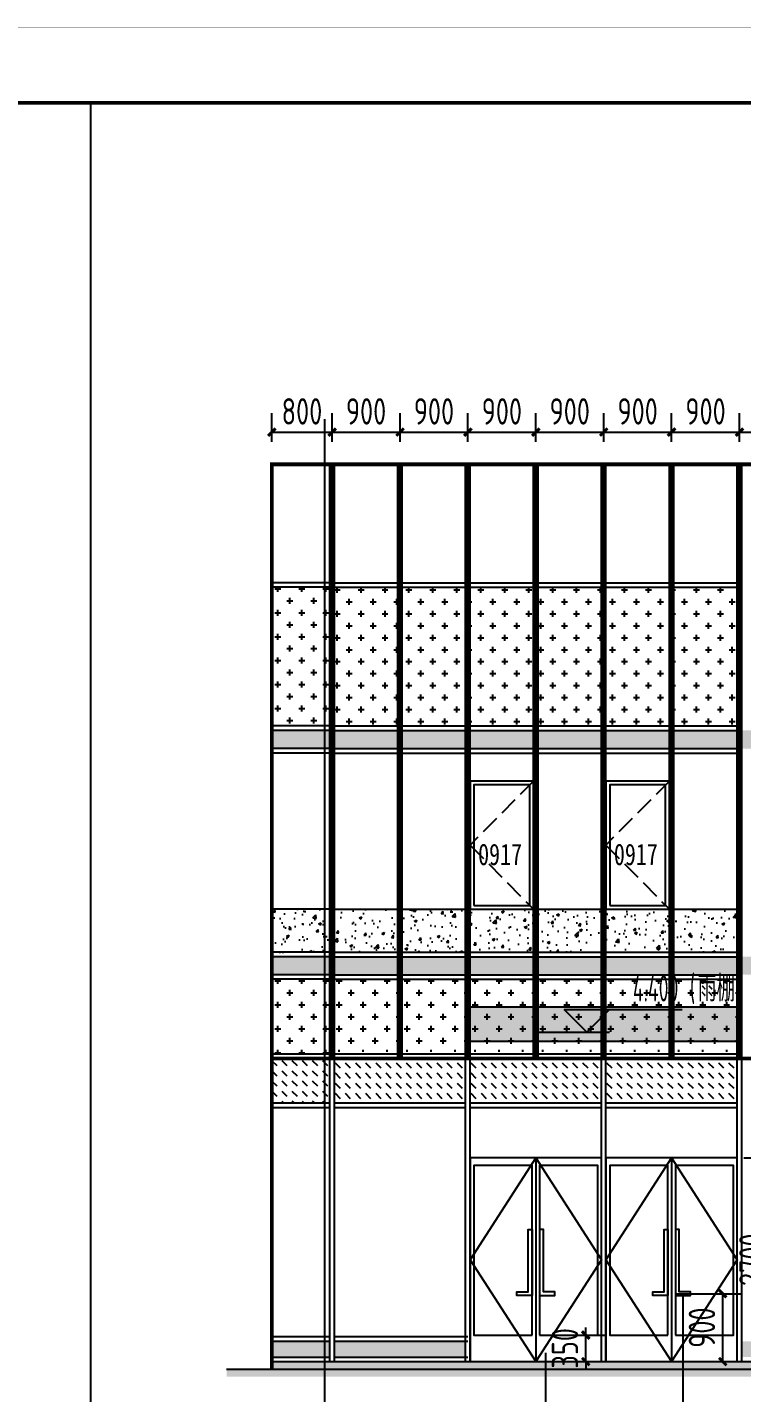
# Model space of a CAD drawing. Extents: x -280168 to 205214, y -148835 to -64913.
# Drawn here: x -248301 to -238832, y -107539 to -89430 of the extents above; entities that cross this region are included whole.
import ezdxf

# ---------------------------------------------------------------- set-up
doc = ezdxf.new("R2010")
doc.units = 0
doc.header["$LTSCALE"] = 1000
doc.header["$MEASUREMENT"] = 0
doc.linetypes.add('DASH', pattern=[0.35, 0.25, -0.1])
for name, color, linetype in [('01-标注_尺寸', 124, 'Continuous'), ('01-标注_标高', 200, 'Continuous'), ('01-标注_符号', 200, 'Continuous'), ('02-TEXT_标注', 130, 'Continuous'), ('05-填充_156', 156, 'Continuous'), ('05-填充_18', 18, 'Continuous'), ('05-填充_天正', 14, 'Continuous'), ('A-0-图名图例', 2, 'Continuous'), ('A-C_玻璃幕墙', 140, 'Continuous'), ('A-C_窗', 140, 'Continuous'), ('A-C_门', 150, 'Continuous'), ('D-铝板', 181, 'Continuous'), ('E-立面轮廓', 241, 'Continuous')]:
    doc.layers.add(name, color=color, linetype=linetype)
doc.layers.add('04-不打印_辅助线', color=165, linetype='Continuous', plot=False)
doc.styles.add('_TCH_DIM', font='ros1.shx', dxfattribs={"width": 0.75, "bigfont": 'jd.shx'})
doc.styles.add('_TCH_DIM_T3', font='ros1.shx', dxfattribs={"width": 0.85, "bigfont": 'jd.shx'})
doc.styles.get("Standard").update_dxf_attribs({"font": 'STXIHEI_0.TTF', "width": 0.75})
doc.dimstyles.new('_TCH_ARCH&&100', dxfattribs={"dimtxt": 350, "dimasz": 100, "dimexe": 250, "dimexo": 300, "dimgap": 100, "dimtad": 1, "dimdec": 0, "dimzin": 0, "dimdsep": 46, "dimtxsty": '_TCH_DIM_T3', "dimblk": 'ARCHTICK', "dimcen": 0.09, "dimclrt": 7, "dimazin": 2, "dimtfac": 1, "dimtdec": 0, "dimtix": 1, "dimtmove": 2, "dimatfit": 3, "dimfxl": 0, "dimtolj": 1, "dimtzin": 0, "dimarcsym": 0})

# ---------------------------------------------------------------- blocks, each defined once
blk = doc.blocks.new('*U451')
at = {"layer": '05-填充_18', "const_width": 210}
blk.add_lwpolyline([(-870, 0), (870, 0)], dxfattribs=at)
blk = doc.blocks.new('*U452')
at = {"color": 0, "linetype": 'ByBlock', "lineweight": -2, "transparency": 16777216}
for p in [(-14400, 0), (-12600, 0), (-10800, 0), (-9000, 0), (-7200, 0), (-5400, 0), (-3600, 0), (-1800, 0), (0, 0)]:
    blk.add_blockref('*U451', p, dxfattribs=at)
blk = doc.blocks.new('*U467')
at = {"layer": '05-填充_18', "const_width": 240}
blk.add_lwpolyline([(-420, 0), (420, 0)], dxfattribs=at)
blk = doc.blocks.new('*U468')
at = {"layer": '05-填充_18', "color": 0, "linetype": 'ByBlock', "lineweight": -2, "transparency": 16777216}
for p in [(0, 0), (900, 0), (1800, 0), (2700, 0), (3600, 0), (4500, 0), (5400, 0)]:
    blk.add_blockref('*U467', p, dxfattribs=at)
blk = doc.blocks.new('*U479')
at = {"layer": '05-填充_18', "const_width": 240}
blk.add_lwpolyline([(-420, 0), (420, 0)], dxfattribs=at)
blk = doc.blocks.new('*U480')
at = {"layer": '05-填充_18', "color": 0, "linetype": 'ByBlock', "lineweight": -2, "transparency": 16777216}
for p in [(0, 0), (900, 0), (1800, 0), (2700, 0), (3600, 0), (4500, 0), (5400, 0)]:
    blk.add_blockref('*U479', p, dxfattribs=at)
blk = doc.blocks.new('*U453')
at = {"layer": 'A-C_玻璃幕墙'}
for p, q in [((-30, -2025), (-30, 1995)), ((30, -2025), (30, 1995))]:
    blk.add_line(p, q, dxfattribs=at)
blk = doc.blocks.new('*U454')
at = {"layer": 'A-C_玻璃幕墙', "color": 0, "linetype": 'ByBlock', "lineweight": -2, "transparency": 16777216}
for p in [(-21600, 0), (-19800, 0), (-18000, 0), (-16200, 0)]:
    blk.add_blockref('*U453', p, dxfattribs=at)
blk = doc.blocks.new('*U459')
at = {"layer": 'A-C_玻璃幕墙'}
for p, q in [((-870, 30), (870, 30)), ((-870, -30), (870, -30))]:
    blk.add_line(p, q, dxfattribs=at)
blk = doc.blocks.new('*U460')
at = {"layer": 'A-C_玻璃幕墙', "color": 0, "linetype": 'ByBlock', "lineweight": -2, "transparency": 16777216}
for p in [(-19800, 0), (-18000, 0), (-16200, 0)]:
    blk.add_blockref('*U459', p, dxfattribs=at)
blk = doc.blocks.new('*U463')
at = {"layer": 'A-C_玻璃幕墙'}
for p, q in [((-420, 30), (420, 30)), ((-420, -30), (420, -30))]:
    blk.add_line(p, q, dxfattribs=at)
blk = doc.blocks.new('*U464')
at = {"layer": 'A-C_玻璃幕墙', "color": 0, "linetype": 'ByBlock', "lineweight": -2, "transparency": 16777216}
for p in [(0, 0), (900, 0), (1800, 0), (2700, 0), (3600, 0), (4500, 0)]:
    blk.add_blockref('*U463', p, dxfattribs=at)
blk = doc.blocks.new('*U469')
at = {"layer": 'A-C_玻璃幕墙'}
for p, q in [((-420, 30), (420, 30)), ((-420, -30), (420, -30))]:
    blk.add_line(p, q, dxfattribs=at)
blk = doc.blocks.new('*U470')
at = {"layer": 'A-C_玻璃幕墙', "color": 0, "linetype": 'ByBlock', "lineweight": -2, "transparency": 16777216}
for p in [(0, 0), (900, 0), (1800, 0), (2700, 0), (3600, 0), (4500, 0)]:
    blk.add_blockref('*U469', p, dxfattribs=at)
blk = doc.blocks.new('*U471')
at = {"layer": 'A-C_玻璃幕墙'}
blk.add_line((-420, 0), (420, 0), dxfattribs=at)
blk = doc.blocks.new('*U472')
at = {"layer": 'A-C_玻璃幕墙', "color": 0, "linetype": 'ByBlock', "lineweight": -2, "transparency": 16777216}
for p in [(0, 0), (900, 0), (1800, 0), (2700, 0), (3600, 0), (4500, 0)]:
    blk.add_blockref('*U471', p, dxfattribs=at)
blk = doc.blocks.new('*U473')
at = {"layer": 'A-C_玻璃幕墙'}
for p, q in [((-420, 30), (420, 30)), ((-420, -30), (420, -30))]:
    blk.add_line(p, q, dxfattribs=at)
blk = doc.blocks.new('*U474')
at = {"layer": 'A-C_玻璃幕墙', "color": 0, "linetype": 'ByBlock', "lineweight": -2, "transparency": 16777216}
for p in [(0, 0), (900, 0), (1800, 0), (2700, 0), (3600, 0), (4500, 0)]:
    blk.add_blockref('*U473', p, dxfattribs=at)
blk = doc.blocks.new('*U475')
at = {"layer": 'A-C_玻璃幕墙'}
for p, q in [((-420, 30), (420, 30)), ((-420, -30), (420, -30))]:
    blk.add_line(p, q, dxfattribs=at)
blk = doc.blocks.new('*U476')
at = {"layer": 'A-C_玻璃幕墙', "color": 0, "linetype": 'ByBlock', "lineweight": -2, "transparency": 16777216}
for p in [(0, 0), (900, 0), (1800, 0), (2700, 0), (3600, 0), (4500, 0)]:
    blk.add_blockref('*U475', p, dxfattribs=at)
blk = doc.blocks.new('*U477')
at = {"layer": 'A-C_玻璃幕墙'}
for p, q in [((-420, 30), (420, 30)), ((-420, -30), (420, -30))]:
    blk.add_line(p, q, dxfattribs=at)
blk = doc.blocks.new('*U478')
at = {"layer": 'A-C_玻璃幕墙', "color": 0, "linetype": 'ByBlock', "lineweight": -2, "transparency": 16777216}
for p in [(0, 0), (900, 0), (1800, 0), (2700, 0), (3600, 0), (4500, 0)]:
    blk.add_blockref('*U477', p, dxfattribs=at)
blk = doc.blocks.new('*U461')
at = {"layer": '05-填充_18', "const_width": 60}
blk.add_lwpolyline([(0, -2025), (0, 5855)], dxfattribs=at)
at = {"layer": 'D-铝板'}
for p, q in [((-30, -2025), (-30, 5855)), ((30, -2025), (30, 5855))]:
    blk.add_line(p, q, dxfattribs=at)
blk = doc.blocks.new('*U462')
at = {"layer": 'D-铝板', "color": 0, "linetype": 'ByBlock', "lineweight": -2, "transparency": 16777216}
for p in [(0, 0), (900, 0), (1800, 0), (2700, 0), (3600, 0), (4500, 0), (5400, 0)]:
    blk.add_blockref('*U461', p, dxfattribs=at)
blk = doc.blocks.new('*U465')
at = {"layer": '05-填充_天正'}
h = blk.add_hatch(dxfattribs=at)
h.set_pattern_fill('AR-CONC', color=256, scale=200)
h.set_pattern_definition([(50, (-156128.72, 161537.9), (364.36934, -31.87817), [38.1, -419.1]), (355, (-156128.72, 161537.9), (-70.48565, 382.1133), [30.48, -335.28]), (100.451, (-156098.36, 161535.23), (293.885, 350.2334), [32.38, -356.18]), (46.1842, (-156128.7, 161639.5), (542.1581, -84.0847), [57.15, -628.65]), (96.6356, (-156083.54, 161632.5), (474.8085, 494.8511), [48.57, -534.27]), (351.184, (-156128.7, 161639.5), (474.8092, 494.8502), [45.72, -502.92]), (21, (-156077.92, 161614.1), (303.22976, -204.53104), [38.1, -419.1]), (326, (-156077.92, 161614.1), (123.60406, 368.37593), [30.48, -335.28]), (71.4514, (-156052.65, 161597.04), (426.833, 163.8457), [32.38, -356.18]), (37.5, (-156128.72, 161537.89), (6.17721, 169.11008), [0, -331.216, 0, -340.36, 0, -336.55]), (7.5, (-156128.72, 161537.89), (133.63933, 200.36115), [0, -194.056, 0, -323.596, 0, -128.27]), (327.5, (-156242, 161537.89), (271.18119, -11.45749), [0, -127, 0, -396.24, 0, -525.78]), (317.5, (-156292.8, 161537.89), (296.25836, 50.85298), [0, -165.1, 0, -263.144, 0, -373.38])])
h.paths.add_polyline_path([(-420, 285), (420, 285), (420, -285), (-420, -285)])
blk = doc.blocks.new('*U466')
at = {"color": 0, "linetype": 'ByBlock', "lineweight": -2, "transparency": 16777216}
for p in [(0, 0), (900, 0), (1800, 0), (2700, 0), (3600, 0), (4500, 0)]:
    blk.add_blockref('*U465', p, dxfattribs=at)
blk = doc.blocks.new('*U481')
at = {"layer": 'A-C_玻璃幕墙'}
for p, q in [((-420, 30), (420, 30)), ((-420, -30), (420, -30))]:
    blk.add_line(p, q, dxfattribs=at)
blk = doc.blocks.new('*U482')
at = {"layer": 'A-C_玻璃幕墙', "color": 0, "linetype": 'ByBlock', "lineweight": -2, "transparency": 16777216}
for p in [(0, 0), (900, 0), (1800, 0), (2700, 0), (3600, 0), (4500, 0)]:
    blk.add_blockref('*U481', p, dxfattribs=at)
blk = doc.blocks.new('*U483')
at = {"layer": '05-填充_156'}
h = blk.add_hatch(dxfattribs=at)
h.set_pattern_fill('CROSS', color=136, scale=100)
h.set_pattern_definition([(0, (-156128.72, 157902.89), (158.75, 158.75), [79.375, -238.125]), (90, (-156089.03, 157863.2), (-158.75, 158.75), [79.375, -238.125])])
h.paths.add_polyline_path([(-420, 920), (420, 920), (420, -920), (-420, -920)])
blk = doc.blocks.new('*U484')
at = {"color": 0, "linetype": 'ByBlock', "lineweight": -2, "transparency": 16777216}
for p in [(0, 0), (900, 0), (1800, 0), (2700, 0), (3600, 0), (4500, 0)]:
    blk.add_blockref('*U483', p, dxfattribs=at)
blk = doc.blocks.new('A$C63224D34')
for points in [[(-10, -2075), (830, -2075), (830, -375), (-10, -375)], [(40, -2025), (780, -2025), (780, -425), (40, -425)]]:
    blk.add_lwpolyline(points, close=True)
at = {"linetype": 'DASH'}
blk.add_lwpolyline([(830, -375), (-10, -1225), (830, -2075)], dxfattribs=at)
at = {"layer": '04-不打印_辅助线', "width": 0.75}
blk.add_text('0917', height=285.4, dxfattribs=at).set_placement((95, -1491))
blk = doc.blocks.new('图框-A1')
for points, const_width in [([(0, 0), (841, 0), (841, 594), (0, 594)], 0.05), ([(766, 584), (25, 584), (25, 10), (766, 10)], 0.5)]:
    blk.add_lwpolyline(points, close=True, dxfattribs=dict(const_width=const_width))
blk = doc.blocks.new('A$C58EF75E21')
at = {"layer": '05-填充_18'}
h = blk.add_hatch(color=256, dxfattribs=at)
h.dxf.hatch_style = 1
h.paths.add_polyline_path([(0, -100), (3660, -100), (3660, 350), (0, 350)])
blk.add_lwpolyline([(0, -100), (3660, -100), (3660, 350), (0, 350)], close=True)
blk = doc.blocks.new('mmmm2')
for points in [[(-1740, 0), (0, 0), (0, 2700), (-1740, 2700)], [(-920, 350), (-920, 2600), (-1690, 2600), (-1690, 350)], [(-820, 350), (-50, 350), (-50, 2600), (-820, 2600)], [(-920, 875), (-1120, 875), (-1120, 925), (-970, 925), (-970, 1750), (-920, 1750)], [(-820, 875), (-620, 875), (-620, 925), (-770, 925), (-770, 1750), (-820, 1750)]]:
    blk.add_lwpolyline(points, close=True)
for points in [[(-870, 2700), (-1740, 1350), (-870, 0)], [(-870, 2700), (-870, 0)], [(-870, 2700), (0, 1350), (-870, 0)]]:
    blk.add_lwpolyline(points)
blk = doc.blocks.new('X-门窗表说明参照')
at = {"layer": 'Defpoints', "color": 165}
blk.add_lwpolyline([(0, 57400), (30200, 57400), (30200, 0), (0, 0)], close=True, dxfattribs=at)
blk = doc.blocks.new('X-门窗表说明-70')
blk.add_blockref('X-门窗表说明参照', (0, 0))
blk = doc.blocks.new('_ArchTick')
at = {"color": 0, "linetype": 'ByBlock', "const_width": 0.4}
blk.add_lwpolyline([(-0.5, -0.5), (0.5, 0.5)], dxfattribs=at)
blk = doc.blocks.new('*D1285')
at = {"layer": '01-标注_尺寸', "color": 0, "lineweight": -2, "transparency": 16777216}
for p, q in [((-238805, -104426), (-238165, -104426)), ((-238415, -107126), (-238415, -104426)), ((-238805, -107126), (-238165, -107126))]:
    blk.add_line(p, q, dxfattribs=at)
at = {"layer": 'Defpoints', "color": 0, "transparency": 16777216}
for p in [(-239105, -104426), (-238415, -104426), (-239105, -107126)]:
    blk.add_point(p, dxfattribs=at)
at = {"layer": '01-标注_尺寸', "color": 0, "lineweight": -2, "transparency": 16777216, "xscale": 100, "yscale": 100, "zscale": 100}
for p, rotation in [((-238415, -104426), 90), ((-238415, -107126), 270)]:
    blk.add_blockref('_ArchTick', p, dxfattribs=dict(at, rotation=rotation))
at = {"layer": '01-标注_尺寸', "color": 7, "transparency": 16777216, "insert": (-238690, -105776), "char_height": 350, "attachment_point": 5, "rotation": 90, "style": '_TCH_DIM_T3'}
blk.add_mtext('\\A1;2700', dxfattribs=at)
blk = doc.blocks.new('*D1366')
at = {"layer": '01-标注_尺寸', "color": 0, "lineweight": -2, "transparency": 16777216}
for p, q in [((-241211, -106776), (-240650, -106776)), ((-240900, -106776), (-240900, -106676)), ((-240900, -107126), (-240900, -106776)), ((-241211, -107126), (-240650, -107126)), ((-240900, -107126), (-240900, -107226))]:
    blk.add_line(p, q, dxfattribs=at)
at = {"layer": 'Defpoints', "color": 0, "transparency": 16777216}
for p in [(-241511, -106776), (-240900, -106776), (-241511, -107126)]:
    blk.add_point(p, dxfattribs=at)
at = {"layer": '01-标注_尺寸', "color": 0, "lineweight": -2, "transparency": 16777216, "xscale": 100, "yscale": 100, "zscale": 100}
for p, rotation in [((-240900, -106776), 270), ((-240900, -107126), 90)]:
    blk.add_blockref('_ArchTick', p, dxfattribs=dict(at, rotation=rotation))
at = {"layer": '01-标注_尺寸', "color": 7, "transparency": 16777216, "insert": (-241175, -106951), "char_height": 350, "attachment_point": 5, "rotation": 90, "style": '_TCH_DIM_T3'}
blk.add_mtext('\\A1;350', dxfattribs=at)
blk = doc.blocks.new('*D1367')
at = {"layer": '01-标注_尺寸', "color": 0, "lineweight": -2, "transparency": 16777216}
for p, q in [((-239711, -106226), (-238834, -106226)), ((-239084, -107126), (-239084, -106226)), ((-239711, -107126), (-238834, -107126))]:
    blk.add_line(p, q, dxfattribs=at)
at = {"layer": 'Defpoints', "color": 0, "transparency": 16777216}
for p in [(-240011, -106226), (-239084, -106226), (-240011, -107126)]:
    blk.add_point(p, dxfattribs=at)
at = {"layer": '01-标注_尺寸', "color": 0, "lineweight": -2, "transparency": 16777216, "xscale": 100, "yscale": 100, "zscale": 100}
for p, rotation in [((-239084, -106226), 90), ((-239084, -107126), 270)]:
    blk.add_blockref('_ArchTick', p, dxfattribs=dict(at, rotation=rotation))
at = {"layer": '01-标注_尺寸', "color": 7, "transparency": 16777216, "insert": (-239359, -106676), "char_height": 350, "attachment_point": 5, "rotation": 90, "style": '_TCH_DIM_T3'}
blk.add_mtext('\\A1;900', dxfattribs=at)
blk = doc.blocks.new('*D1427')
at = {"layer": '01-标注_尺寸', "color": 0, "lineweight": -2, "transparency": 16777216}
for p, q in [((-245061, -94926), (-245061, -94549)), ((-244261, -94926), (-244261, -94549)), ((-245061, -94799), (-244261, -94799))]:
    blk.add_line(p, q, dxfattribs=at)
at = {"layer": 'Defpoints', "color": 0, "transparency": 16777216}
for p in [(-244261, -94799), (-245061, -95226), (-244261, -95226)]:
    blk.add_point(p, dxfattribs=at)
at = {"layer": '01-标注_尺寸', "color": 0, "lineweight": -2, "transparency": 16777216, "xscale": 100, "yscale": 100, "zscale": 100, "rotation": 180}
blk.add_blockref('_ArchTick', (-245061, -94799), dxfattribs=at)
at = {"layer": '01-标注_尺寸', "color": 0, "lineweight": -2, "transparency": 16777216, "xscale": 100, "yscale": 100, "zscale": 100}
blk.add_blockref('_ArchTick', (-244261, -94799), dxfattribs=at)
at = {"layer": '01-标注_尺寸', "color": 7, "transparency": 16777216, "insert": (-244661, -94524), "char_height": 350, "attachment_point": 5, "style": '_TCH_DIM_T3'}
blk.add_mtext('\\A1;800', dxfattribs=at)
blk = doc.blocks.new('*D1428')
at = {"layer": '01-标注_尺寸', "color": 0, "lineweight": -2, "transparency": 16777216}
for p, q in [((-244261, -94926), (-244261, -94549)), ((-243361, -94926), (-243361, -94549)), ((-244261, -94799), (-243361, -94799))]:
    blk.add_line(p, q, dxfattribs=at)
at = {"layer": 'Defpoints', "color": 0, "transparency": 16777216}
for p in [(-243361, -94799), (-244261, -95226), (-243361, -95226)]:
    blk.add_point(p, dxfattribs=at)
at = {"layer": '01-标注_尺寸', "color": 0, "lineweight": -2, "transparency": 16777216, "xscale": 100, "yscale": 100, "zscale": 100, "rotation": 180}
blk.add_blockref('_ArchTick', (-244261, -94799), dxfattribs=at)
at = {"layer": '01-标注_尺寸', "color": 0, "lineweight": -2, "transparency": 16777216, "xscale": 100, "yscale": 100, "zscale": 100}
blk.add_blockref('_ArchTick', (-243361, -94799), dxfattribs=at)
at = {"layer": '01-标注_尺寸', "color": 7, "transparency": 16777216, "insert": (-243811, -94524), "char_height": 350, "attachment_point": 5, "style": '_TCH_DIM_T3'}
blk.add_mtext('\\A1;900', dxfattribs=at)
blk = doc.blocks.new('*D1429')
at = {"layer": '01-标注_尺寸', "color": 0, "lineweight": -2, "transparency": 16777216}
for p, q in [((-243361, -94926), (-243361, -94549)), ((-242461, -94926), (-242461, -94549)), ((-243361, -94799), (-242461, -94799))]:
    blk.add_line(p, q, dxfattribs=at)
at = {"layer": 'Defpoints', "color": 0, "transparency": 16777216}
for p in [(-242461, -94799), (-243361, -95226), (-242461, -95226)]:
    blk.add_point(p, dxfattribs=at)
at = {"layer": '01-标注_尺寸', "color": 0, "lineweight": -2, "transparency": 16777216, "xscale": 100, "yscale": 100, "zscale": 100, "rotation": 180}
blk.add_blockref('_ArchTick', (-243361, -94799), dxfattribs=at)
at = {"layer": '01-标注_尺寸', "color": 0, "lineweight": -2, "transparency": 16777216, "xscale": 100, "yscale": 100, "zscale": 100}
blk.add_blockref('_ArchTick', (-242461, -94799), dxfattribs=at)
at = {"layer": '01-标注_尺寸', "color": 7, "transparency": 16777216, "insert": (-242911, -94524), "char_height": 350, "attachment_point": 5, "style": '_TCH_DIM_T3'}
blk.add_mtext('\\A1;900', dxfattribs=at)
blk = doc.blocks.new('*D1430')
at = {"layer": '01-标注_尺寸', "color": 0, "lineweight": -2, "transparency": 16777216}
for p, q in [((-242461, -94926), (-242461, -94549)), ((-241561, -94926), (-241561, -94549)), ((-242461, -94799), (-241561, -94799))]:
    blk.add_line(p, q, dxfattribs=at)
at = {"layer": 'Defpoints', "color": 0, "transparency": 16777216}
for p in [(-241561, -94799), (-242461, -95226), (-241561, -95226)]:
    blk.add_point(p, dxfattribs=at)
at = {"layer": '01-标注_尺寸', "color": 0, "lineweight": -2, "transparency": 16777216, "xscale": 100, "yscale": 100, "zscale": 100, "rotation": 180}
blk.add_blockref('_ArchTick', (-242461, -94799), dxfattribs=at)
at = {"layer": '01-标注_尺寸', "color": 0, "lineweight": -2, "transparency": 16777216, "xscale": 100, "yscale": 100, "zscale": 100}
blk.add_blockref('_ArchTick', (-241561, -94799), dxfattribs=at)
at = {"layer": '01-标注_尺寸', "color": 7, "transparency": 16777216, "insert": (-242011, -94524), "char_height": 350, "attachment_point": 5, "style": '_TCH_DIM_T3'}
blk.add_mtext('\\A1;900', dxfattribs=at)
blk = doc.blocks.new('*D1431')
at = {"layer": '01-标注_尺寸', "color": 0, "lineweight": -2, "transparency": 16777216}
for p, q in [((-241561, -94926), (-241561, -94549)), ((-240661, -94926), (-240661, -94549)), ((-241561, -94799), (-240661, -94799))]:
    blk.add_line(p, q, dxfattribs=at)
at = {"layer": 'Defpoints', "color": 0, "transparency": 16777216}
for p in [(-240661, -94799), (-241561, -95226), (-240661, -95226)]:
    blk.add_point(p, dxfattribs=at)
at = {"layer": '01-标注_尺寸', "color": 0, "lineweight": -2, "transparency": 16777216, "xscale": 100, "yscale": 100, "zscale": 100, "rotation": 180}
blk.add_blockref('_ArchTick', (-241561, -94799), dxfattribs=at)
at = {"layer": '01-标注_尺寸', "color": 0, "lineweight": -2, "transparency": 16777216, "xscale": 100, "yscale": 100, "zscale": 100}
blk.add_blockref('_ArchTick', (-240661, -94799), dxfattribs=at)
at = {"layer": '01-标注_尺寸', "color": 7, "transparency": 16777216, "insert": (-241111, -94524), "char_height": 350, "attachment_point": 5, "style": '_TCH_DIM_T3'}
blk.add_mtext('\\A1;900', dxfattribs=at)
blk = doc.blocks.new('*D1432')
at = {"layer": '01-标注_尺寸', "color": 0, "lineweight": -2, "transparency": 16777216}
for p, q in [((-240661, -94926), (-240661, -94549)), ((-239761, -94926), (-239761, -94549)), ((-240661, -94799), (-239761, -94799))]:
    blk.add_line(p, q, dxfattribs=at)
at = {"layer": 'Defpoints', "color": 0, "transparency": 16777216}
for p in [(-239761, -94799), (-240661, -95226), (-239761, -95226)]:
    blk.add_point(p, dxfattribs=at)
at = {"layer": '01-标注_尺寸', "color": 0, "lineweight": -2, "transparency": 16777216, "xscale": 100, "yscale": 100, "zscale": 100, "rotation": 180}
blk.add_blockref('_ArchTick', (-240661, -94799), dxfattribs=at)
at = {"layer": '01-标注_尺寸', "color": 0, "lineweight": -2, "transparency": 16777216, "xscale": 100, "yscale": 100, "zscale": 100}
blk.add_blockref('_ArchTick', (-239761, -94799), dxfattribs=at)
at = {"layer": '01-标注_尺寸', "color": 7, "transparency": 16777216, "insert": (-240211, -94524), "char_height": 350, "attachment_point": 5, "style": '_TCH_DIM_T3'}
blk.add_mtext('\\A1;900', dxfattribs=at)
blk = doc.blocks.new('*D1433')
at = {"layer": '01-标注_尺寸', "color": 0, "lineweight": -2, "transparency": 16777216}
for p, q in [((-239761, -94926), (-239761, -94549)), ((-238861, -94926), (-238861, -94549)), ((-239761, -94799), (-238861, -94799))]:
    blk.add_line(p, q, dxfattribs=at)
at = {"layer": 'Defpoints', "color": 0, "transparency": 16777216}
for p in [(-238861, -94799), (-239761, -95226), (-238861, -95226)]:
    blk.add_point(p, dxfattribs=at)
at = {"layer": '01-标注_尺寸', "color": 0, "lineweight": -2, "transparency": 16777216, "xscale": 100, "yscale": 100, "zscale": 100, "rotation": 180}
blk.add_blockref('_ArchTick', (-239761, -94799), dxfattribs=at)
at = {"layer": '01-标注_尺寸', "color": 0, "lineweight": -2, "transparency": 16777216, "xscale": 100, "yscale": 100, "zscale": 100}
blk.add_blockref('_ArchTick', (-238861, -94799), dxfattribs=at)
at = {"layer": '01-标注_尺寸', "color": 7, "transparency": 16777216, "insert": (-239311, -94524), "char_height": 350, "attachment_point": 5, "style": '_TCH_DIM_T3'}
blk.add_mtext('\\A1;900', dxfattribs=at)
blk = doc.blocks.new('*D1434')
at = {"layer": '01-标注_尺寸', "color": 0, "lineweight": -2, "transparency": 16777216}
for p, q in [((-238861, -94926), (-238861, -94549)), ((-237961, -94926), (-237961, -94549)), ((-238861, -94799), (-237961, -94799))]:
    blk.add_line(p, q, dxfattribs=at)
at = {"layer": 'Defpoints', "color": 0, "transparency": 16777216}
for p in [(-237961, -94799), (-238861, -95226), (-237961, -95226)]:
    blk.add_point(p, dxfattribs=at)
at = {"layer": '01-标注_尺寸', "color": 0, "lineweight": -2, "transparency": 16777216, "xscale": 100, "yscale": 100, "zscale": 100, "rotation": 180}
blk.add_blockref('_ArchTick', (-238861, -94799), dxfattribs=at)
at = {"layer": '01-标注_尺寸', "color": 0, "lineweight": -2, "transparency": 16777216, "xscale": 100, "yscale": 100, "zscale": 100}
blk.add_blockref('_ArchTick', (-237961, -94799), dxfattribs=at)
at = {"layer": '01-标注_尺寸', "color": 7, "transparency": 16777216, "insert": (-238411, -94524), "char_height": 350, "attachment_point": 5, "style": '_TCH_DIM_T3'}
blk.add_mtext('\\A1;900', dxfattribs=at)

msp = doc.modelspace()

# ---------------------------------------------------------------- hatches: boundary and pattern name
at = {"layer": '05-填充_156'}
h = msp.add_hatch(dxfattribs=at)
h.set_pattern_fill('CROSS', color=136, scale=100)
h.set_pattern_definition([(0, (-401069.85, 60126.65), (158.75, 158.75), [79.375, -238.125]), (90, (-401030.16, 60086.96), (-158.75, 158.75), [79.375, -238.125])])
h.paths.add_polyline_path([(-245061.1, -96856.2), (-245061.1, -98696.2), (-244291.1, -98696.2), (-244291.1, -96856.2)])
h = msp.add_hatch(dxfattribs=at)
h.set_pattern_fill('CROSS', color=136, scale=100)
h.set_pattern_definition([(0, (-401069.85, 54926.65), (158.75, 158.75), [79.375, -238.125]), (90, (-401030.16, 54886.96), (-158.75, 158.75), [79.375, -238.125])])
h.paths.add_polyline_path([(-245061.1, -102056.2), (-244291.1, -102056.2), (-244291.1, -103046.2), (-245061.1, -103046.2)])
h = msp.add_hatch(dxfattribs=at)
h.set_pattern_fill('CROSS', color=136, scale=100)
h.set_pattern_definition([(0, (-399939.85, 54926.65), (158.75, 158.75), [79.375, -238.125]), (90, (-399900.16, 54886.96), (-158.75, 158.75), [79.375, -238.125])])
h.paths.add_polyline_path([(-244231.1, -102056.2), (-243391.1, -102056.2), (-243391.1, -103016.2), (-244231.1, -103016.2)])
h = msp.add_hatch(dxfattribs=at)
h.set_pattern_fill('CROSS', color=136, scale=100)
h.set_pattern_definition([(0, (-399039.85, 54926.65), (158.75, 158.75), [79.375, -238.125]), (90, (-399000.16, 54886.96), (-158.75, 158.75), [79.375, -238.125])])
h.paths.add_polyline_path([(-243331.1, -102056.2), (-242491.1, -102056.2), (-242491.1, -103016.2), (-243331.1, -103016.2)])
h = msp.add_hatch(dxfattribs=at)
h.set_pattern_fill('CROSS', color=136, scale=100)
h.set_pattern_definition([(0, (-398139.85, 54926.65), (158.75, 158.75), [79.375, -238.125]), (90, (-398100.16, 54886.96), (-158.75, 158.75), [79.375, -238.125])])
h.paths.add_polyline_path([(-242431.1, -102056.2), (-241591.1, -102056.2), (-241591.1, -103016.2), (-242431.1, -103016.2)])
h = msp.add_hatch(dxfattribs=at)
h.set_pattern_fill('CROSS', color=136, scale=100)
h.set_pattern_definition([(0, (-397239.85, 54926.65), (158.75, 158.75), [79.375, -238.125]), (90, (-397200.16, 54886.96), (-158.75, 158.75), [79.375, -238.125])])
h.paths.add_polyline_path([(-241531.1, -102056.2), (-240691.1, -102056.2), (-240691.1, -103016.2), (-241531.1, -103016.2)])
h = msp.add_hatch(dxfattribs=at)
h.set_pattern_fill('CROSS', color=136, scale=100)
h.set_pattern_definition([(0, (-396339.85, 54926.65), (158.75, 158.75), [79.375, -238.125]), (90, (-396300.16, 54886.96), (-158.75, 158.75), [79.375, -238.125])])
h.paths.add_polyline_path([(-240631.1, -102056.2), (-239791.1, -102056.2), (-239791.1, -103016.2), (-240631.1, -103016.2)])
h = msp.add_hatch(dxfattribs=at)
h.set_pattern_fill('CROSS', color=136, scale=100)
h.set_pattern_definition([(0, (-395439.85, 54926.65), (158.75, 158.75), [79.375, -238.125]), (90, (-395400.16, 54886.96), (-158.75, 158.75), [79.375, -238.125])])
h.paths.add_polyline_path([(-239731.1, -102056.2), (-238891.1, -102056.2), (-238891.1, -103016.2), (-239731.1, -103016.2)])
h = msp.add_hatch(dxfattribs=at)
h.set_pattern_fill('DASH', color=256, scale=100, angle=315)
h.set_pattern_definition([(315, (-333697.97, 60126.65), (134.70384, -3e-14), [95.25, -95.25])])
h.paths.add_polyline_path([(-245061.1, -103126.2), (-245061.1, -103696.2), (-244291.1, -103696.2), (-244291.1, -103126.2)])
h = msp.add_hatch(dxfattribs=at)
h.set_pattern_fill('DASH', color=256, scale=100, angle=315)
h.set_pattern_definition([(315, (-399939.85, 60096.65), (134.70384, -3e-14), [95.25, -95.25])])
h.paths.add_polyline_path([(-244231.1, -103106.2), (-242533.1, -103106.2), (-242533.1, -103696.2), (-244231.1, -103696.2)])
h = msp.add_hatch(dxfattribs=at)
h.set_pattern_fill('DASH', color=256, scale=100, angle=315)
h.set_pattern_definition([(315, (-398139.85, 60096.65), (134.70384, -3e-14), [95.25, -95.25])])
h.paths.add_polyline_path([(-242431.1, -103106.2), (-240733.1, -103106.2), (-240733.1, -103696.2), (-242431.1, -103696.2)])
h = msp.add_hatch(dxfattribs=at)
h.set_pattern_fill('DASH', color=256, scale=100, angle=315)
h.set_pattern_definition([(315, (-396339.85, 60096.65), (134.70384, -3e-14), [95.25, -95.25])])
h.paths.add_polyline_path([(-240631.1, -103106.2), (-238933.1, -103106.2), (-238933.1, -103696.2), (-240631.1, -103696.2)])
at = {"layer": '05-填充_天正'}
h = msp.add_hatch(dxfattribs=at)
h.set_pattern_fill('AR-CONC', color=256, scale=200)
h.set_pattern_definition([(50, (-402252.46, 60126.65), (364.36934, -31.87817), [38.1, -419.1]), (355, (-402252.46, 60126.65), (-70.48565, 382.1133), [30.48, -335.28]), (100.451, (-402222.1, 60124), (293.885, 350.2334), [32.38, -356.18]), (46.1842, (-402252.46, 60228.25), (542.1581, -84.0847), [57.15, -628.65]), (96.6356, (-402207.3, 60221.24), (474.8085, 494.8511), [48.57, -534.27]), (351.184, (-402252.46, 60228.25), (474.8092, 494.8502), [45.72, -502.92]), (21, (-402201.66, 60202.85), (303.22976, -204.53104), [38.1, -419.1]), (326, (-402201.66, 60202.85), (123.60406, 368.37593), [30.48, -335.28]), (71.4514, (-402176.4, 60185.8), (426.833, 163.8457), [32.38, -356.18]), (37.5, (-402252.46, 60126.65), (6.17721, 169.11008), [0, -331.216, 0, -340.36, 0, -336.55]), (7.5, (-402252.46, 60126.65), (133.63933, 200.36115), [0, -194.056, 0, -323.596, 0, -128.27]), (327.5, (-402365.74, 60126.65), (271.18119, -11.45749), [0, -127, 0, -396.24, 0, -525.78]), (317.5, (-402416.54, 60126.65), (296.25836, 50.85298), [0, -165.1, 0, -263.144, 0, -373.38])])
h.paths.add_polyline_path([(-245061.1, -101126.2), (-245061.1, -101696.2), (-244291.1, -101696.2), (-244291.1, -101126.2)])

# ---------------------------------------------------------------- linework, layer by layer
at = {"layer": '01-标注_标高'}
for p, q in [((-240884, -102756.2), (-241184, -102456.2)), ((-241184, -102456.2), (-239619, -102456.2)), ((-240884, -102756.2), (-240584, -102456.2)), ((-241584, -102756.2), (-240584, -102756.2))]:
    msp.add_line(p, q, dxfattribs=at)
at = {"layer": '01-标注_符号'}
for p, q in [((-239611.1, -106251.2), (-239611.1, -110353.6)), ((-241431.5, -107009.7), (-241431.5, -110353.6))]:
    msp.add_line(p, q, dxfattribs=at)
at = {"layer": '04-不打印_辅助线'}
msp.add_line((-244361.1, -94626.2), (-244361.1, -110328.7), dxfattribs=at)
at = {"layer": '05-填充_18'}
for points, const_width in [([(-245061.1, -98876.2), (-244291.1, -98876.2)], 240), ([(-245061.1, -101876.2), (-244291.1, -101876.2)], 240), ([(-245061.1, -106961.2), (-244291.1, -106961.2)], 210), ([(-244231.1, -106961.2), (-242491.1, -106961.2)], 210), ([(-245061.1, -107176.2), (-222061.1, -107176.2)], 100)]:
    msp.add_lwpolyline(points, dxfattribs=dict(at, const_width=const_width))
at = {"layer": 'A-0-图名图例'}
for q in [(-203565.1, -90432.1), (-247465.1, -147831.9)]:
    msp.add_line((-247465.1, -90432.1), q, dxfattribs=at)
at = {"layer": 'A-C_玻璃幕墙'}
for p, q in [((-244291.1, -96796.2), (-245061.1, -96796.2)), ((-244291.1, -96856.2), (-245061.1, -96856.2)), ((-244291.1, -98696.2), (-245061.1, -98696.2)), ((-244291.1, -98756.2), (-245061.1, -98756.2)), ((-244291.1, -98996.2), (-245061.1, -98996.2)), ((-244291.1, -99056.2), (-245061.1, -99056.2)), ((-244291.1, -101126.2), (-245061.1, -101126.2)), ((-244291.1, -101696.2), (-245061.1, -101696.2)), ((-244291.1, -101756.2), (-245061.1, -101756.2)), ((-244291.1, -101996.2), (-245061.1, -101996.2)), ((-244291.1, -102056.2), (-245061.1, -102056.2)), ((-245061.1, -103046.2), (-244291.1, -103046.2)), ((-245061.1, -103106.2), (-244291.1, -103106.2)), ((-245061.1, -103696.2), (-244291.1, -103696.2)), ((-245061.1, -103756.2), (-244291.1, -103756.2)), ((-245061.1, -106796.2), (-244291.1, -106796.2)), ((-244231.1, -106796.2), (-242461.1, -106796.2)), ((-245061.1, -106856.2), (-244291.1, -106856.2)), ((-244231.1, -106856.2), (-242461.1, -106856.2)), ((-245061.1, -107066.2), (-244291.1, -107066.2)), ((-245061.1, -107126.2), (-244291.1, -107126.2)), ((-244231.1, -107066.2), (-242461.1, -107066.2)), ((-244231.1, -107126.2), (-242461.1, -107126.2))]:
    msp.add_line(p, q, dxfattribs=at)
at = {"layer": 'A-C_窗'}
msp.add_line((-245061.1, -107126.2), (-222061.1, -107126.2), dxfattribs=at)
at = {"layer": 'E-立面轮廓'}
msp.add_line((-245661.1, -107226.2), (-221461.1, -107226.2), dxfattribs=at)
for points, const_width in [([(-222061.1, -107226.2), (-222061.1, -95226.2), (-245061.1, -95226.2), (-245061.1, -107226.2)], 50), ([(-245061.1, -103106.2), (-222061.1, -103106.2)], 50), ([(-245661.1, -107276.2), (-221461.1, -107276.2)], 100)]:
    msp.add_lwpolyline(points, dxfattribs=dict(at, const_width=const_width))
msp.add_lwpolyline([(-222061.1, -103106.2), (-245061.1, -103106.2)], dxfattribs=at)

# ---------------------------------------------------------------- block references
at = {"xscale": 100, "yscale": 100, "zscale": 100}
msp.add_blockref('图框-A1', (-280165.1, -148832.1), dxfattribs=at)
for name, p in [('X-门窗表说明-70', (-277665.1, -147831.9)), ('*U484', (-243811.1, -97776.2)), ('*U466', (-243811.1, -101411.2)), ('*U452', (-223561.1, -106961.2))]:
    msp.add_blockref(name, p)
at = {"layer": '05-填充_18'}
for name, p in [('*U468', (-243811.1, -98876.2)), ('*U480', (-243811.1, -101876.2))]:
    msp.add_blockref(name, p, dxfattribs=at)
at = {"layer": 'A-C_玻璃幕墙'}
for name, p in [('*U474', (-243811.1, -96826.2)), ('*U476', (-243811.1, -98726.2)), ('*U478', (-243811.1, -99026.2)), ('*U472', (-243811.1, -101126.2)), ('*U470', (-243811.1, -101726.2)), ('*U464', (-243811.1, -102026.2)), ('*U454', (-222661.1, -105101.2)), ('*U482', (-243811.1, -103076.2)), ('*U460', (-223561.1, -103726.2))]:
    msp.add_blockref(name, p, dxfattribs=at)
at = {"layer": 'A-C_窗'}
for p in [(-242421.2, -99051.2), (-240621.2, -99051.2)]:
    msp.add_blockref('A$C63224D34', p, dxfattribs=at)
at = {"layer": 'A-C_门'}
for p in [(-240691.1, -107126.2), (-238891.1, -107126.2)]:
    msp.add_blockref('mmmm2', p, dxfattribs=at)
at = {"layer": 'D-铝板'}
for name, p in [('*U462', (-244261.1, -101081.2)), ('A$C58EF75E21', (-242491.1, -102776.2))]:
    msp.add_blockref(name, p, dxfattribs=at)

# ---------------------------------------------------------------- texts
at = {"layer": '02-TEXT_标注', "style": '_TCH_DIM'}
for s, height, width, p in [('4.400', 350, 0.6375, (-240273.8, -102351.2)), ('(', 350, 0.6375, (-239519, -102351.2)), ('雨棚', 347.29, 0.75, (-239414.9, -102351.2))]:
    msp.add_text(s, height=height, dxfattribs=dict(at, width=width)).set_placement(p)

# ---------------------------------------------------------------- dimensions: what is measured, and where the dimension line sits
at = {"layer": '01-标注_尺寸'}
for p1, p2, distance, picture, middle in [((-245061.1, -95226.2), (-244261.1, -95226.2), 427, '*D1427', (-244661.1, -94524.3)), ((-244261.1, -95226.2), (-243361.1, -95226.2), 427, '*D1428', (-243811.1, -94524.3)), ((-243361.1, -95226.2), (-242461.1, -95226.2), 427, '*D1429', (-242911.1, -94524.3)), ((-242461.1, -95226.2), (-241561.1, -95226.2), 427, '*D1430', (-242011.1, -94524.3)), ((-241561.1, -95226.2), (-240661.1, -95226.2), 427, '*D1431', (-241111.1, -94524.3)), ((-240661.1, -95226.2), (-239761.1, -95226.2), 427, '*D1432', (-240211.1, -94524.3)), ((-239761.1, -95226.2), (-238861.1, -95226.2), 427, '*D1433', (-239311.1, -94524.3)), ((-238861.1, -95226.2), (-237961.1, -95226.2), 427, '*D1434', (-238411.1, -94524.3)), ((-239104.7, -107126.2), (-239104.7, -104426.2), -689.7, '*D1285', (-238690.1, -105776.2)), ((-240011.1, -107126.2), (-240011.1, -106226.2), -927.5, '*D1367', (-239358.6, -106676.2)), ((-241511.1, -107126.2), (-241511.1, -106776.2), -610.7, '*D1366', (-241175.4, -106951.2))]:
    dim = msp.add_aligned_dim(p1=p1, p2=p2, distance=distance, dimstyle='_TCH_ARCH&&100', dxfattribs=at)
    dim.commit()
    dim.dimension.update_dxf_attribs({"geometry": picture, "text_midpoint": middle})

doc.saveas('drawing.dxf')
